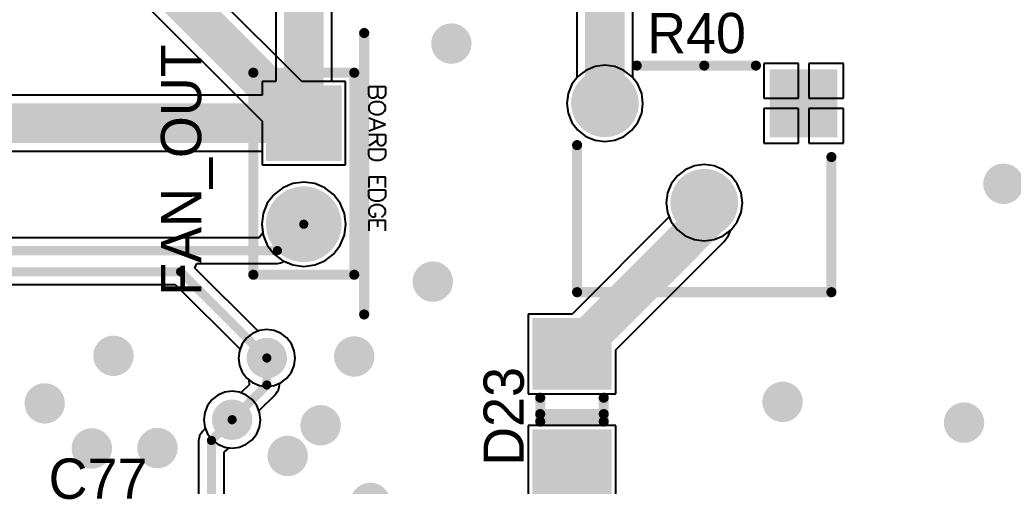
# Model space of a CAD drawing. Header units: millimetres. Extents: x 0 to 7.36, y -3.03 to 0.
# Drawn here: x 4.594 to 5.578, y -1.662 to -1.201 of the extents above; entities that cross this region are included whole.
import ezdxf

# ---------------------------------------------------------------- set-up
doc = ezdxf.new("R2010")
doc.units = ezdxf.units.MM
doc.header["$MEASUREMENT"] = 0
for name, color, linetype in [('BottomLayer', 5, 'Continuous'), ('BottomSolder', 6, 'Continuous'), ('Mechanical1', 6, 'Continuous'), ('MultiLayer', 9, 'Continuous'), ('PadHoleLayer', 156, 'Continuous'), ('TopLayer', 1, 'Continuous'), ('TopOverlay', 2, 'Continuous'), ('TopPaste', 8, 'Continuous'), ('TopSolder', 216, 'Continuous'), ('ViaHoleLayer', 16, 'Continuous')]:
    doc.layers.add(name, color=color, linetype=linetype)

# ---------------------------------------------------------------- blocks, each defined once
blk = doc.blocks.new('306J_49')
at = {"layer": 'BottomLayer', "const_width": 0.02953}
for points in [[(0.00886, 0, 1), (0.03839, 0, 1)], [(-0.08957, -0.09843, 1), (-0.06004, -0.09843, 1)]]:
    blk.add_lwpolyline(points, format="xyb", close=True, dxfattribs=at)
at = {"layer": 'BottomLayer'}
blk.add_solid([(-0.10433, 0.0689), (-0.04528, 0.0689), (-0.10433, 0.12795), (-0.04528, 0.12795)], dxfattribs=at)
at = {"layer": 'BottomSolder', "const_width": 0.03353}
for points in [[(0.00686, 0, 1), (0.04039, 0, 1)], [(-0.09157, -0.09843, 1), (-0.05804, -0.09843, 1)]]:
    blk.add_lwpolyline(points, format="xyb", close=True, dxfattribs=at)
at = {"layer": 'BottomSolder'}
blk.add_solid([(-0.10833, 0.0649), (-0.04128, 0.0649), (-0.10833, 0.13195), (-0.04128, 0.13195)], dxfattribs=at)
at = {"layer": 'MultiLayer', "const_width": 0.02953}
for points in [[(0.00886, 0, 1), (0.03839, 0, 1)], [(-0.08957, -0.09843, 1), (-0.06004, -0.09843, 1)]]:
    blk.add_lwpolyline(points, format="xyb", close=True, dxfattribs=at)
at = {"layer": 'MultiLayer'}
blk.add_solid([(-0.10433, 0.0689), (-0.04528, 0.0689), (-0.10433, 0.12795), (-0.04528, 0.12795)], dxfattribs=at)
at = {"layer": 'PadHoleLayer', "const_width": 0.01772}
for points in [[(-0.08366, 0.09843, 1), (-0.06594, 0.09843, 1)], [(0.01476, 0, 1), (0.03248, 0, 1)], [(-0.08366, -0.09843, 1), (-0.06594, -0.09843, 1)]]:
    blk.add_lwpolyline(points, format="xyb", close=True, dxfattribs=at)
at = {"layer": 'TopLayer', "const_width": 0.02953}
for points in [[(0.00886, 0, 1), (0.03839, 0, 1)], [(-0.08957, -0.09843, 1), (-0.06004, -0.09843, 1)]]:
    blk.add_lwpolyline(points, format="xyb", close=True, dxfattribs=at)
at = {"layer": 'TopLayer'}
blk.add_solid([(-0.10433, 0.0689), (-0.04528, 0.0689), (-0.10433, 0.12795), (-0.04528, 0.12795)], dxfattribs=at)
at = {"layer": 'TopOverlay', "const_width": 0.01}
for points in [[(0.1122, 0.12598), (-0.02165, 0.12598)], [(0.1122, -0.12598), (0.1122, 0.12598)], [(-0.1122, 0), (-0.1122, 0.05118)], [(-0.1122, -0.06692), (-0.1122, 0)], [(0.1122, -0.12598), (-0.03346, -0.12598)]]:
    blk.add_lwpolyline(points, dxfattribs=at)
at = {"layer": 'TopOverlay', "const_width": 0.005}
for points in [[(-0.02415, 0.12598, 1), (-0.01915, 0.12598, 1)], [(0.1097, 0.12598, 1), (0.1147, 0.12598, 1)], [(0.1097, 0.12598, 1), (0.1147, 0.12598, 1)], [(-0.1147, 0.05118, 1), (-0.1097, 0.05118, 1)], [(-0.1147, 0, 1), (-0.1097, 0, 1)], [(-0.1147, 0, 1), (-0.1097, 0, 1)], [(-0.1147, -0.06692, 1), (-0.1097, -0.06692, 1)], [(-0.03596, -0.12598, 1), (-0.03096, -0.12598, 1)], [(0.1097, -0.12598, 1), (0.1147, -0.12598, 1)], [(0.1097, -0.12598, 1), (0.1147, -0.12598, 1)]]:
    blk.add_lwpolyline(points, format="xyb", close=True, dxfattribs=at)
at = {"layer": 'TopSolder', "const_width": 0.03353}
for points in [[(0.00686, 0, 1), (0.04039, 0, 1)], [(-0.09157, -0.09843, 1), (-0.05804, -0.09843, 1)]]:
    blk.add_lwpolyline(points, format="xyb", close=True, dxfattribs=at)
at = {"layer": 'TopSolder'}
blk.add_solid([(-0.10833, 0.0649), (-0.04128, 0.0649), (-0.10833, 0.13195), (-0.04128, 0.13195)], dxfattribs=at)
blk = doc.blocks.new('51022_0200_58')
at = {"layer": 'BottomLayer', "const_width": 0.03346}
blk.add_lwpolyline([(0.03327, -0.025, 1), (0.06673, -0.025, 1)], format="xyb", close=True, dxfattribs=at)
at = {"layer": 'BottomLayer'}
blk.add_solid([(-0.08346, -0.05846), (-0.01654, -0.05846), (-0.08346, 0.00846), (-0.01654, 0.00846)], dxfattribs=at)
at = {"layer": 'BottomSolder', "const_width": 0.03746}
blk.add_lwpolyline([(0.03127, -0.025, 1), (0.06873, -0.025, 1)], format="xyb", close=True, dxfattribs=at)
at = {"layer": 'BottomSolder'}
blk.add_solid([(-0.08746, -0.06246), (-0.01254, -0.06246), (-0.08746, 0.01246), (-0.01254, 0.01246)], dxfattribs=at)
at = {"layer": 'Mechanical1'}
for p, q in [((-0.08591, 0.05582), (-0.08591, 0.03942)), ((-0.08591, 0.05582), (-0.07888, 0.05582)), ((-0.07888, 0.05582), (-0.07654, 0.05504)), ((-0.07654, 0.05504), (-0.07576, 0.05426)), ((-0.07576, 0.04958), (-0.07654, 0.04879)), ((-0.07576, 0.05426), (-0.07498, 0.0527)), ((-0.07498, 0.05114), (-0.07576, 0.04958)), ((-0.07498, 0.0527), (-0.07498, 0.05114)), ((-0.07052, 0.05192), (-0.07131, 0.04958)), ((-0.07131, 0.04958), (-0.07131, 0.04567)), ((-0.06974, 0.05348), (-0.07052, 0.05192)), ((-0.06818, 0.05504), (-0.06974, 0.05348)), ((-0.06662, 0.05582), (-0.06818, 0.05504)), ((-0.0635, 0.05582), (-0.06662, 0.05582)), ((-0.06193, 0.05504), (-0.0635, 0.05582)), ((-0.06037, 0.05348), (-0.06193, 0.05504)), ((-0.05959, 0.05192), (-0.06037, 0.05348)), ((-0.05881, 0.04958), (-0.05959, 0.05192)), ((-0.05881, 0.04567), (-0.05881, 0.04958)), ((-0.04873, 0.05582), (-0.05498, 0.03942)), ((-0.04249, 0.03942), (-0.04873, 0.05582)), ((-0.03866, 0.05582), (-0.03866, 0.03942)), ((-0.03866, 0.05582), (-0.03163, 0.05582)), ((-0.03163, 0.05582), (-0.02929, 0.05504)), ((-0.02929, 0.05504), (-0.02851, 0.05426)), ((-0.02851, 0.04958), (-0.02929, 0.04879)), ((-0.02851, 0.05426), (-0.02772, 0.0527)), ((-0.02772, 0.05114), (-0.02851, 0.04958)), ((-0.02772, 0.0527), (-0.02772, 0.05114)), ((-0.02405, 0.05582), (-0.02405, 0.03942)), ((-0.02405, 0.05582), (-0.01859, 0.05582)), ((-0.01859, 0.05582), (-0.01624, 0.05504)), ((-0.01624, 0.05504), (-0.01468, 0.05348)), ((-0.01468, 0.05348), (-0.0139, 0.05192)), ((-0.0139, 0.05192), (-0.01312, 0.04958)), ((-0.01312, 0.04958), (-0.01312, 0.04567)), ((0.01359, 0.05582), (0.00344, 0.05582)), ((0.00344, 0.05582), (0.00344, 0.03942)), ((0.01633, 0.05582), (0.01633, 0.03942)), ((0.01633, 0.05582), (0.02179, 0.05582)), ((0.02179, 0.05582), (0.02414, 0.05504)), ((0.02414, 0.05504), (0.0257, 0.05348)), ((0.0257, 0.05348), (0.02648, 0.05192)), ((0.02648, 0.05192), (0.02726, 0.04958)), ((0.02726, 0.04958), (0.02726, 0.04567)), ((0.03171, 0.05192), (0.03093, 0.04958)), ((0.03093, 0.04958), (0.03093, 0.04567)), ((0.03249, 0.05348), (0.03171, 0.05192)), ((0.03405, 0.05504), (0.03249, 0.05348)), ((0.03562, 0.05582), (0.03405, 0.05504)), ((0.03874, 0.05582), (0.03562, 0.05582)), ((0.0403, 0.05504), (0.03874, 0.05582)), ((0.04186, 0.05348), (0.0403, 0.05504)), ((0.04265, 0.05192), (0.04186, 0.05348)), ((0.05655, 0.05582), (0.04639, 0.05582)), ((0.04639, 0.05582), (0.04639, 0.03942)), ((-0.08591, 0.04801), (-0.07888, 0.04801)), ((-0.07888, 0.03942), (-0.08591, 0.03942)), ((-0.07654, 0.04879), (-0.07888, 0.04801)), ((-0.07888, 0.04801), (-0.07654, 0.04723)), ((-0.07654, 0.0402), (-0.07888, 0.03942)), ((-0.07654, 0.04723), (-0.07576, 0.04645)), ((-0.07576, 0.04098), (-0.07654, 0.0402)), ((-0.07576, 0.04645), (-0.07498, 0.04489)), ((-0.07498, 0.04255), (-0.07576, 0.04098)), ((-0.07498, 0.04489), (-0.07498, 0.04255)), ((-0.07131, 0.04567), (-0.07052, 0.04333)), ((-0.07052, 0.04333), (-0.06974, 0.04177)), ((-0.06974, 0.04177), (-0.06818, 0.0402)), ((-0.06818, 0.0402), (-0.06662, 0.03942)), ((-0.06662, 0.03942), (-0.0635, 0.03942)), ((-0.0635, 0.03942), (-0.06193, 0.0402)), ((-0.06193, 0.0402), (-0.06037, 0.04177)), ((-0.06037, 0.04177), (-0.05959, 0.04333)), ((-0.05959, 0.04333), (-0.05881, 0.04567)), ((-0.05264, 0.04489), (-0.04483, 0.04489)), ((-0.03163, 0.04801), (-0.03866, 0.04801)), ((-0.03319, 0.04801), (-0.02772, 0.03942)), ((-0.02929, 0.04879), (-0.03163, 0.04801)), ((-0.01859, 0.03942), (-0.02405, 0.03942)), ((-0.01624, 0.0402), (-0.01859, 0.03942)), ((-0.01468, 0.04177), (-0.01624, 0.0402)), ((-0.0139, 0.04333), (-0.01468, 0.04177)), ((-0.01312, 0.04567), (-0.0139, 0.04333)), ((0.00344, 0.04801), (0.00969, 0.04801)), ((0.00344, 0.03942), (0.01359, 0.03942)), ((0.02179, 0.03942), (0.01633, 0.03942)), ((0.02414, 0.0402), (0.02179, 0.03942)), ((0.0257, 0.04177), (0.02414, 0.0402)), ((0.02648, 0.04333), (0.0257, 0.04177)), ((0.02726, 0.04567), (0.02648, 0.04333)), ((0.03093, 0.04567), (0.03171, 0.04333)), ((0.03171, 0.04333), (0.03249, 0.04177)), ((0.03249, 0.04177), (0.03405, 0.0402)), ((0.03405, 0.0402), (0.03562, 0.03942)), ((0.03562, 0.03942), (0.03874, 0.03942)), ((0.03874, 0.04567), (0.04265, 0.04567)), ((0.03874, 0.03942), (0.0403, 0.0402)), ((0.0403, 0.0402), (0.04186, 0.04177)), ((0.04186, 0.04177), (0.04265, 0.04333)), ((0.04265, 0.04333), (0.04265, 0.04567)), ((0.04639, 0.04801), (0.05264, 0.04801)), ((0.04639, 0.03942), (0.05655, 0.03942))]:
    blk.add_line(p, q, dxfattribs=at)
at = {"layer": 'Mechanical1', "const_width": 0.01}
blk.add_lwpolyline([(0.13937, 0.03485), (-0.13937, 0.03485)], dxfattribs=at)
at = {"layer": 'Mechanical1', "const_width": 0.005}
for points in [[(-0.14187, 0.03485, 1), (-0.13687, 0.03485, 1)], [(0.13687, 0.03485, 1), (0.14187, 0.03485, 1)]]:
    blk.add_lwpolyline(points, format="xyb", close=True, dxfattribs=at)
at = {"layer": 'MultiLayer', "const_width": 0.03346}
blk.add_lwpolyline([(0.03327, -0.025, 1), (0.06673, -0.025, 1)], format="xyb", close=True, dxfattribs=at)
at = {"layer": 'MultiLayer'}
blk.add_solid([(-0.08346, -0.05846), (-0.01654, -0.05846), (-0.08346, 0.00846), (-0.01654, 0.00846)], dxfattribs=at)
at = {"layer": 'PadHoleLayer', "const_width": 0.02165}
for points in [[(-0.06083, -0.025, 1), (-0.03917, -0.025, 1)], [(0.03917, -0.025, 1), (0.06083, -0.025, 1)]]:
    blk.add_lwpolyline(points, format="xyb", close=True, dxfattribs=at)
at = {"layer": 'TopLayer', "const_width": 0.03346}
blk.add_lwpolyline([(0.03327, -0.025, 1), (0.06673, -0.025, 1)], format="xyb", close=True, dxfattribs=at)
at = {"layer": 'TopLayer'}
blk.add_solid([(-0.08346, -0.05846), (-0.01654, -0.05846), (-0.08346, 0.00846), (-0.01654, 0.00846)], dxfattribs=at)
at = {"layer": 'TopOverlay', "const_width": 0.01}
for points in [[(0.10001, 0.025), (-0.10001, 0.025)], [(-0.10001, -0.075), (-0.10001, 0.025)], [(0.10001, -0.075), (0.10001, 0.025)], [(0.10001, -0.075), (-0.10001, -0.075)]]:
    blk.add_lwpolyline(points, dxfattribs=at)
at = {"layer": 'TopOverlay', "const_width": 0.005}
for points in [[(-0.10251, 0.025, 1), (-0.09751, 0.025, 1)], [(-0.10251, 0.025, 1), (-0.09751, 0.025, 1)], [(0.09751, 0.025, 1), (0.10251, 0.025, 1)], [(0.09751, 0.025, 1), (0.10251, 0.025, 1)], [(-0.10251, -0.075, 1), (-0.09751, -0.075, 1)], [(-0.10251, -0.075, 1), (-0.09751, -0.075, 1)], [(0.09751, -0.075, 1), (0.10251, -0.075, 1)], [(0.09751, -0.075, 1), (0.10251, -0.075, 1)]]:
    blk.add_lwpolyline(points, format="xyb", close=True, dxfattribs=at)
at = {"layer": 'TopSolder', "const_width": 0.03746}
blk.add_lwpolyline([(0.03127, -0.025, 1), (0.06873, -0.025, 1)], format="xyb", close=True, dxfattribs=at)
at = {"layer": 'TopSolder'}
blk.add_solid([(-0.08746, -0.06246), (-0.01254, -0.06246), (-0.08746, 0.01246), (-0.01254, 0.01246)], dxfattribs=at)
blk = doc.blocks.new('SS14_206')
at = {"layer": 'TopLayer'}
for points in [[(-0.08661, -0.03543), (-0.02362, -0.03543), (-0.08661, 0.03543), (-0.02362, 0.03543)], [(0.02362, -0.03543), (0.08661, -0.03543), (0.02362, 0.03543), (0.08661, 0.03543)]]:
    blk.add_solid(points, dxfattribs=at)
at = {"layer": 'TopOverlay', "const_width": 0.01}
for points in [[(-0.01182, 0.03146), (-0.01182, -0.03146)], [(-0.01178, 0.03146), (0.01178, 0.03146)], [(-0.00437, 0.03146), (-0.00437, -0.03146)], [(-0.01178, -0.03146), (0.01178, -0.03146)]]:
    blk.add_lwpolyline(points, dxfattribs=at)
at = {"layer": 'TopOverlay', "const_width": 0.005}
for points in [[(-0.01431, 0.03146, 1), (-0.00932, 0.03146, 1)], [(-0.01428, 0.03146, 1), (-0.00928, 0.03146, 1)], [(-0.00687, 0.03146, 1), (-0.00187, 0.03146, 1)], [(0.00928, 0.03146, 1), (0.01428, 0.03146, 1)], [(-0.01431, -0.03146, 1), (-0.00932, -0.03146, 1)], [(-0.01428, -0.03146, 1), (-0.00928, -0.03146, 1)], [(-0.00687, -0.03146, 1), (-0.00187, -0.03146, 1)], [(0.00928, -0.03146, 1), (0.01428, -0.03146, 1)]]:
    blk.add_lwpolyline(points, format="xyb", close=True, dxfattribs=at)
at = {"layer": 'TopPaste'}
for points in [[(-0.08661, -0.03543), (-0.02362, -0.03543), (-0.08661, 0.03543), (-0.02362, 0.03543)], [(0.02362, -0.03543), (0.08661, -0.03543), (0.02362, 0.03543), (0.08661, 0.03543)]]:
    blk.add_solid(points, dxfattribs=at)
at = {"layer": 'TopSolder'}
for points in [[(-0.09061, -0.03943), (-0.01962, -0.03943), (-0.09061, 0.03943), (-0.01962, 0.03943)], [(0.01962, -0.03943), (0.09061, -0.03943), (0.01962, 0.03943), (0.09061, 0.03943)]]:
    blk.add_solid(points, dxfattribs=at)

msp = doc.modelspace()

# ---------------------------------------------------------------- linework, layer by layer
at = {"layer": 'BottomLayer'}
for p, q in [((4.84791, -1.14321), (4.84791, -1.26162)), ((4.90351, -1.26162), (4.90351, -1.15472)), ((5.16428, -1.24681), (5.15518, -1.25058)), ((5.17404, -1.24552), (5.16428, -1.24681)), ((5.1838, -1.24681), (5.17404, -1.24552)), ((5.1929, -1.25058), (5.1838, -1.24681)), ((5.36589, -1.24372), (5.33136, -1.24372)), ((5.33136, -1.24372), (5.33136, -1.27825)), ((5.36589, -1.27825), (5.36589, -1.24372)), ((5.41042, -1.24372), (5.37589, -1.24372)), ((5.37589, -1.24372), (5.37589, -1.27825)), ((5.41042, -1.27825), (5.41042, -1.24372)), ((5.14736, -1.25657), (5.14137, -1.26439)), ((5.15518, -1.25058), (5.14736, -1.25657)), ((5.20071, -1.25657), (5.1929, -1.25058)), ((5.20671, -1.26439), (5.20071, -1.25657)), ((4.84791, -1.26162), (4.83437, -1.26162)), ((4.83437, -1.26162), (4.83437, -1.27516)), ((4.91705, -1.26162), (4.90351, -1.26162)), ((4.91705, -1.3443), (4.91705, -1.26162)), ((5.14137, -1.26439), (5.1376, -1.27348)), ((5.21048, -1.27348), (5.20671, -1.26439)), ((4.83437, -1.27516), (3.53758, -1.27516)), ((5.1376, -1.27348), (5.13632, -1.28325)), ((5.21176, -1.28325), (5.21048, -1.27348)), ((5.33136, -1.27825), (5.36589, -1.27825)), ((5.37589, -1.27825), (5.41042, -1.27825)), ((5.13632, -1.28325), (5.1376, -1.29301)), ((5.21048, -1.29301), (5.21176, -1.28325)), ((5.36589, -1.28825), (5.33136, -1.28825)), ((5.33136, -1.28825), (5.33136, -1.32278)), ((5.36589, -1.32278), (5.36589, -1.28825)), ((5.41042, -1.28825), (5.37589, -1.28825)), ((5.37589, -1.28825), (5.37589, -1.32278)), ((5.41042, -1.32278), (5.41042, -1.28825)), ((5.1376, -1.29301), (5.14137, -1.30211)), ((5.20671, -1.30211), (5.21048, -1.29301)), ((5.14137, -1.30211), (5.14736, -1.30992)), ((5.20071, -1.30992), (5.20671, -1.30211)), ((5.14736, -1.30992), (5.15518, -1.31592)), ((5.15518, -1.31592), (5.16428, -1.31969)), ((5.1838, -1.31969), (5.1929, -1.31592)), ((5.1929, -1.31592), (5.20071, -1.30992)), ((5.16428, -1.31969), (5.17404, -1.32097)), ((5.17404, -1.32097), (5.1838, -1.31969)), ((5.33136, -1.32278), (5.36589, -1.32278)), ((5.37589, -1.32278), (5.41042, -1.32278)), ((3.5491, -1.33076), (4.83437, -1.33076)), ((4.83437, -1.33076), (4.83437, -1.3443)), ((4.83437, -1.3443), (4.91705, -1.3443)), ((5.2627, -1.34523), (5.2536, -1.349)), ((5.27246, -1.34395), (5.2627, -1.34523)), ((5.28223, -1.34523), (5.27246, -1.34395)), ((5.29133, -1.349), (5.28223, -1.34523)), ((5.24579, -1.355), (5.23979, -1.36281)), ((5.2536, -1.349), (5.24579, -1.355)), ((5.29914, -1.355), (5.29133, -1.349)), ((5.30513, -1.36281), (5.29914, -1.355)), ((4.85486, -1.36685), (4.84623, -1.37348)), ((4.86492, -1.36269), (4.85486, -1.36685)), ((4.87571, -1.36127), (4.86492, -1.36269)), ((4.8865, -1.36269), (4.87571, -1.36127)), ((4.89656, -1.36685), (4.8865, -1.36269)), ((4.90519, -1.37348), (4.89656, -1.36685)), ((5.23979, -1.36281), (5.23603, -1.37191)), ((5.3089, -1.37191), (5.30513, -1.36281)), ((4.84623, -1.37348), (4.8396, -1.38211)), ((4.91182, -1.38211), (4.90519, -1.37348)), ((5.23603, -1.37191), (5.23474, -1.38167)), ((5.31019, -1.38167), (5.3089, -1.37191)), ((4.8396, -1.38211), (4.83543, -1.39217)), ((4.91598, -1.39217), (4.91182, -1.38211)), ((5.23474, -1.38167), (5.23603, -1.39144)), ((5.3089, -1.39144), (5.31019, -1.38167)), ((4.83543, -1.39217), (4.83401, -1.40296)), ((4.9174, -1.40296), (4.91598, -1.39217)), ((5.23603, -1.39144), (5.23979, -1.40054)), ((5.30513, -1.40054), (5.3089, -1.39144)), ((4.83401, -1.40296), (4.83543, -1.41375)), ((4.91598, -1.41375), (4.9174, -1.40296)), ((5.23979, -1.40054), (5.24579, -1.40835)), ((5.29914, -1.40835), (5.30513, -1.40054)), ((4.83543, -1.41375), (4.8396, -1.42381)), ((4.91182, -1.42381), (4.91598, -1.41375)), ((5.24579, -1.40835), (5.2536, -1.41434)), ((5.2536, -1.41434), (5.2627, -1.41811)), ((5.28223, -1.41811), (5.29133, -1.41434)), ((5.29133, -1.41434), (5.29914, -1.40835)), ((4.8396, -1.42381), (4.84623, -1.43244)), ((4.90519, -1.43244), (4.91182, -1.42381)), ((5.2627, -1.41811), (5.27246, -1.4194)), ((5.27246, -1.4194), (5.28223, -1.41811)), ((4.84623, -1.43244), (4.85486, -1.43907)), ((4.89656, -1.43907), (4.90519, -1.43244)), ((4.85486, -1.43907), (4.86492, -1.44324)), ((4.86492, -1.44324), (4.87571, -1.44466)), ((4.87571, -1.44466), (4.8865, -1.44324)), ((4.8865, -1.44324), (4.89656, -1.43907)), ((4.82505, -1.51109), (4.81923, -1.51555)), ((4.83183, -1.50828), (4.82505, -1.51109)), ((4.83911, -1.50732), (4.83183, -1.50828)), ((4.84638, -1.50828), (4.83911, -1.50732)), ((4.85316, -1.51109), (4.84638, -1.50828)), ((4.85899, -1.51555), (4.85316, -1.51109)), ((4.81476, -1.52138), (4.81195, -1.52816)), ((4.81923, -1.51555), (4.81476, -1.52138)), ((4.86345, -1.52138), (4.85899, -1.51555)), ((4.86626, -1.52816), (4.86345, -1.52138)), ((4.81195, -1.52816), (4.81099, -1.53543)), ((4.86722, -1.53543), (4.86626, -1.52816)), ((4.81099, -1.53543), (4.81195, -1.54271)), ((4.81195, -1.54271), (4.81476, -1.54949)), ((4.86345, -1.54949), (4.86626, -1.54271)), ((4.86626, -1.54271), (4.86722, -1.53543)), ((4.81476, -1.54949), (4.81923, -1.55531)), ((4.85899, -1.55531), (4.86345, -1.54949)), ((4.82154, -1.56183), (4.81342, -1.56995)), ((4.81923, -1.55531), (4.82122, -1.55684)), ((4.82122, -1.55684), (4.82154, -1.56183)), ((4.85079, -1.56699), (4.8513, -1.5644)), ((4.8513, -1.5644), (4.85175, -1.56215)), ((4.85175, -1.56037), (4.85316, -1.55978)), ((4.85175, -1.56215), (4.85175, -1.56037)), ((4.85175, -1.56215), (4.85175, -1.56215)), ((4.85175, -1.56215), (4.85175, -1.56215)), ((4.85316, -1.55978), (4.85899, -1.55531)), ((4.79067, -1.57218), (4.78485, -1.57664)), ((4.79745, -1.56937), (4.79067, -1.57218)), ((4.80473, -1.56841), (4.79745, -1.56937)), ((4.81201, -1.56937), (4.80473, -1.56841)), ((4.81342, -1.56995), (4.81201, -1.56937)), ((4.8313, -1.58784), (4.84805, -1.57109)), ((4.84805, -1.57109), (4.84941, -1.56905)), ((4.84805, -1.57109), (4.84805, -1.57109)), ((4.84805, -1.57109), (4.84805, -1.57109)), ((4.84941, -1.56905), (4.85079, -1.56699)), ((4.85079, -1.56699), (4.85079, -1.56699)), ((4.85079, -1.56699), (4.85079, -1.56699)), ((4.78038, -1.58247), (4.77757, -1.58925)), ((4.78485, -1.57664), (4.78038, -1.58247)), ((4.77757, -1.58925), (4.77661, -1.59652)), ((4.83188, -1.58925), (4.8313, -1.58784)), ((4.83284, -1.59652), (4.83188, -1.58925)), ((4.77661, -1.59652), (4.77757, -1.6038)), ((4.77757, -1.6038), (4.78038, -1.61058)), ((4.82908, -1.61058), (4.83188, -1.6038)), ((4.83188, -1.6038), (4.83284, -1.59652)), ((4.78038, -1.61058), (4.78485, -1.6164)), ((4.82461, -1.6164), (4.82908, -1.61058)), ((4.78485, -1.6164), (4.79067, -1.62087)), ((4.79067, -1.62087), (4.79745, -1.62368)), ((4.81201, -1.62368), (4.81879, -1.62087)), ((4.81879, -1.62087), (4.82461, -1.6164)), ((4.79745, -1.62368), (4.80473, -1.62464)), ((4.80473, -1.62464), (4.81201, -1.62368))]:
    msp.add_line(p, q, dxfattribs=at)
for points, const_width in [([(4.87571, -1.30296), (4.87571, -1.14321)], 0.03937), ([(3.53758, -1.30296), (4.87571, -1.30296)], 0.03937), ([(4.83911, -1.56215), (4.83911, -1.53543)], 0.00906), ([(4.80473, -1.59652), (4.83911, -1.56215)], 0.00906)]:
    msp.add_lwpolyline(points, dxfattribs=dict(at, const_width=const_width))
for points, const_width in [([(5.01191, -1.2241, 1), (5.03191, -1.2241, 1)], 0.02), ([(4.86587, -1.30296, 1), (4.88555, -1.30296, 1)], 0.01969), ([(4.86587, -1.30296, 1), (4.88555, -1.30296, 1)], 0.01969), ([(5.55881, -1.36287, 1), (5.57881, -1.36287, 1)], 0.02), ([(4.99355, -1.45978, 1), (5.01355, -1.45978, 1)], 0.02), ([(4.67716, -1.53322, 1), (4.69716, -1.53322, 1)], 0.02), ([(4.91572, -1.53393, 1), (4.93572, -1.53393, 1)], 0.02), ([(4.82911, -1.53543, 1), (4.84911, -1.53543, 1)], 0.02), ([(4.83684, -1.53543, 1), (4.84137, -1.53543, 1)], 0.00453), ([(4.60903, -1.58036, 1), (4.62903, -1.58036, 1)], 0.02), ([(4.83684, -1.56215, 1), (4.84137, -1.56215, 1)], 0.00453), ([(4.83684, -1.56215, 1), (4.84137, -1.56215, 1)], 0.00453), ([(5.34004, -1.57887, 1), (5.36004, -1.57887, 1)], 0.02), ([(4.79473, -1.59652, 1), (4.81473, -1.59652, 1)], 0.02), ([(4.88236, -1.60206, 1), (4.90236, -1.60206, 1)], 0.02), ([(5.51979, -1.59943, 1), (5.53979, -1.59943, 1)], 0.02), ([(4.80246, -1.59652, 1), (4.80699, -1.59652, 1)], 0.00453), ([(4.65571, -1.62494, 1), (4.67571, -1.62494, 1)], 0.02), ([(4.7208, -1.62456, 1), (4.7408, -1.62456, 1)], 0.02), ([(4.84976, -1.63242, 1), (4.86976, -1.63242, 1)], 0.02), ([(4.93167, -1.67891, 1), (4.95167, -1.67891, 1)], 0.02)]:
    msp.add_lwpolyline(points, format="xyb", close=True, dxfattribs=dict(at, const_width=const_width))
at = {"layer": 'MultiLayer', "const_width": 0.02}
for points in [[(5.01191, -1.2241, 1), (5.03191, -1.2241, 1)], [(5.55881, -1.36287, 1), (5.57881, -1.36287, 1)], [(4.99355, -1.45978, 1), (5.01355, -1.45978, 1)], [(4.67716, -1.53322, 1), (4.69716, -1.53322, 1)], [(4.91572, -1.53393, 1), (4.93572, -1.53393, 1)], [(4.82911, -1.53543, 1), (4.84911, -1.53543, 1)], [(4.60903, -1.58036, 1), (4.62903, -1.58036, 1)], [(5.34004, -1.57887, 1), (5.36004, -1.57887, 1)], [(4.79473, -1.59652, 1), (4.81473, -1.59652, 1)], [(4.88236, -1.60206, 1), (4.90236, -1.60206, 1)], [(5.51979, -1.59943, 1), (5.53979, -1.59943, 1)], [(4.65571, -1.62494, 1), (4.67571, -1.62494, 1)], [(4.7208, -1.62456, 1), (4.7408, -1.62456, 1)], [(4.84976, -1.63242, 1), (4.86976, -1.63242, 1)], [(4.93167, -1.67891, 1), (4.95167, -1.67891, 1)]]:
    msp.add_lwpolyline(points, format="xyb", close=True, dxfattribs=at)
at = {"layer": 'TopLayer'}
for p, q in [((4.87368, -1.26162), (4.7157, -1.10364)), ((4.68453, -1.15109), (4.83437, -1.30093)), ((5.14624, -1.1663), (5.14624, -1.25804)), ((5.20184, -1.25804), (5.20184, -1.1663)), ((5.36589, -1.24372), (5.33136, -1.24372)), ((5.33136, -1.24372), (5.33136, -1.27825)), ((5.36589, -1.27825), (5.36589, -1.24372)), ((5.41042, -1.24372), (5.37589, -1.24372)), ((5.37589, -1.24372), (5.37589, -1.27825)), ((5.41042, -1.27825), (5.41042, -1.24372)), ((5.14624, -1.25804), (5.14137, -1.26439)), ((5.20671, -1.26439), (5.20184, -1.25804)), ((4.91705, -1.26162), (4.87368, -1.26162)), ((4.91705, -1.3443), (4.91705, -1.26162)), ((5.14137, -1.26439), (5.1376, -1.27348)), ((5.21048, -1.27348), (5.20671, -1.26439)), ((5.1376, -1.27348), (5.13632, -1.28325)), ((5.21176, -1.28325), (5.21048, -1.27348)), ((5.33136, -1.27825), (5.36589, -1.27825)), ((5.37589, -1.27825), (5.41042, -1.27825)), ((5.13632, -1.28325), (5.1376, -1.29301)), ((5.21048, -1.29301), (5.21176, -1.28325)), ((5.36589, -1.28825), (5.33136, -1.28825)), ((5.33136, -1.28825), (5.33136, -1.32278)), ((5.36589, -1.32278), (5.36589, -1.28825)), ((5.41042, -1.28825), (5.37589, -1.28825)), ((5.37589, -1.28825), (5.37589, -1.32278)), ((5.41042, -1.32278), (5.41042, -1.28825)), ((5.1376, -1.29301), (5.14137, -1.30211)), ((5.20671, -1.30211), (5.21048, -1.29301)), ((4.83437, -1.30093), (4.83437, -1.3443)), ((5.14137, -1.30211), (5.14736, -1.30992)), ((5.20071, -1.30992), (5.20671, -1.30211)), ((5.14736, -1.30992), (5.15518, -1.31592)), ((5.15518, -1.31592), (5.16428, -1.31969)), ((5.1838, -1.31969), (5.1929, -1.31592)), ((5.1929, -1.31592), (5.20071, -1.30992)), ((5.16428, -1.31969), (5.17404, -1.32097)), ((5.17404, -1.32097), (5.1838, -1.31969)), ((5.33136, -1.32278), (5.36589, -1.32278)), ((5.37589, -1.32278), (5.41042, -1.32278)), ((4.83437, -1.3443), (4.91705, -1.3443)), ((5.2627, -1.34523), (5.2536, -1.349)), ((5.27246, -1.34395), (5.2627, -1.34523)), ((5.28223, -1.34523), (5.27246, -1.34395)), ((5.29133, -1.349), (5.28223, -1.34523)), ((5.24579, -1.355), (5.23979, -1.36281)), ((5.2536, -1.349), (5.24579, -1.355)), ((5.29914, -1.355), (5.29133, -1.349)), ((5.30513, -1.36281), (5.29914, -1.355)), ((4.85486, -1.36685), (4.84623, -1.37348)), ((4.86492, -1.36269), (4.85486, -1.36685)), ((4.87571, -1.36127), (4.86492, -1.36269)), ((4.8865, -1.36269), (4.87571, -1.36127)), ((4.89656, -1.36685), (4.8865, -1.36269)), ((4.90519, -1.37348), (4.89656, -1.36685)), ((5.23979, -1.36281), (5.23603, -1.37191)), ((5.3089, -1.37191), (5.30513, -1.36281)), ((4.84623, -1.37348), (4.8396, -1.38211)), ((4.91182, -1.38211), (4.90519, -1.37348)), ((5.23603, -1.37191), (5.23474, -1.38167)), ((5.31019, -1.38167), (5.3089, -1.37191)), ((4.8396, -1.38211), (4.83543, -1.39217)), ((4.91598, -1.39217), (4.91182, -1.38211)), ((5.23474, -1.38167), (5.23603, -1.39144)), ((5.3089, -1.39144), (5.31019, -1.38167)), ((4.83543, -1.39217), (4.83401, -1.40296)), ((4.9174, -1.40296), (4.91598, -1.39217)), ((5.2378, -1.39572), (5.14146, -1.49206)), ((5.23603, -1.39144), (5.2378, -1.39572)), ((5.30513, -1.40054), (5.3089, -1.39144)), ((4.83401, -1.40296), (4.83513, -1.41143)), ((4.91598, -1.41375), (4.9174, -1.40296)), ((5.29914, -1.40835), (5.30513, -1.40054)), ((4.83165, -1.41643), (3.93072, -1.41643)), ((4.83513, -1.41143), (4.83165, -1.41643)), ((4.91182, -1.42381), (4.91598, -1.41375)), ((5.29212, -1.42002), (5.29654, -1.41426)), ((5.29654, -1.41426), (5.29892, -1.40852)), ((5.29892, -1.40852), (5.29914, -1.40835)), ((4.90519, -1.43244), (4.91182, -1.42381)), ((5.1847, -1.52743), (5.29212, -1.42002)), ((4.89656, -1.43907), (4.90519, -1.43244)), ((4.7679, -1.44634), (4.76981, -1.44172)), ((4.83042, -1.50886), (4.7679, -1.44634)), ((4.76981, -1.44172), (4.84959, -1.44172)), ((4.84959, -1.44172), (4.85443, -1.44076)), ((4.85443, -1.44076), (4.85616, -1.43961)), ((4.85616, -1.43961), (4.86492, -1.44324)), ((4.86492, -1.44324), (4.87571, -1.44466)), ((4.87571, -1.44466), (4.8865, -1.44324)), ((4.8865, -1.44324), (4.89656, -1.43907)), ((4.45099, -1.46265), (4.74844, -1.46265)), ((4.74844, -1.46265), (4.81253, -1.52674)), ((5.14146, -1.49206), (5.09809, -1.49206)), ((5.09809, -1.49206), (5.09809, -1.5708)), ((4.83183, -1.50828), (4.83042, -1.50886)), ((4.83911, -1.50732), (4.83183, -1.50828)), ((4.84638, -1.50828), (4.83911, -1.50732)), ((4.85316, -1.51109), (4.84638, -1.50828)), ((4.85899, -1.51555), (4.85316, -1.51109)), ((4.86345, -1.52138), (4.85899, -1.51555)), ((4.86626, -1.52816), (4.86345, -1.52138)), ((4.81195, -1.52816), (4.81099, -1.53543)), ((4.81253, -1.52674), (4.81195, -1.52816)), ((4.86722, -1.53543), (4.86626, -1.52816)), ((5.1847, -1.5708), (5.1847, -1.52743)), ((4.81099, -1.53543), (4.81195, -1.54271)), ((4.81195, -1.54271), (4.81476, -1.54949)), ((4.86345, -1.54949), (4.86626, -1.54271)), ((4.86626, -1.54271), (4.86722, -1.53543)), ((4.81476, -1.54949), (4.81923, -1.55531)), ((4.85899, -1.55531), (4.86345, -1.54949)), ((4.81923, -1.55531), (4.82505, -1.55978)), ((4.82505, -1.55978), (4.83183, -1.56259)), ((4.83183, -1.56259), (4.83911, -1.56355)), ((4.83911, -1.56355), (4.84638, -1.56259)), ((4.84638, -1.56259), (4.85316, -1.55978)), ((4.85316, -1.55978), (4.85899, -1.55531)), ((4.79067, -1.57218), (4.78485, -1.57664)), ((4.79745, -1.56937), (4.79067, -1.57218)), ((4.80473, -1.56841), (4.79745, -1.56937)), ((4.81201, -1.56937), (4.80473, -1.56841)), ((4.81879, -1.57218), (4.81201, -1.56937)), ((4.82461, -1.57664), (4.81879, -1.57218)), ((5.09809, -1.5708), (5.1847, -1.5708)), ((4.78038, -1.58247), (4.77757, -1.58925)), ((4.78485, -1.57664), (4.78038, -1.58247)), ((4.82908, -1.58247), (4.82461, -1.57664)), ((4.83188, -1.58925), (4.82908, -1.58247)), ((4.77757, -1.58925), (4.77661, -1.59652)), ((4.83284, -1.59652), (4.83188, -1.58925)), ((4.77661, -1.59652), (4.77757, -1.6038)), ((4.77757, -1.6038), (4.77816, -1.60522)), ((4.82908, -1.61058), (4.83188, -1.6038)), ((4.83188, -1.6038), (4.83284, -1.59652)), ((5.1847, -1.6023), (5.09809, -1.6023)), ((5.09809, -1.6023), (5.09809, -1.67547)), ((5.1847, -1.68104), (5.1847, -1.6023)), ((4.77253, -1.61221), (4.77209, -1.61442)), ((4.77391, -1.61014), (4.77253, -1.6122)), ((4.77253, -1.6122), (4.77253, -1.61221)), ((4.77253, -1.61221), (4.77253, -1.61221)), ((4.77527, -1.6081), (4.77391, -1.61014)), ((4.77816, -1.60522), (4.77527, -1.6081)), ((4.82461, -1.6164), (4.82908, -1.61058)), ((4.77209, -1.61442), (4.77157, -1.61704)), ((4.77157, -1.61704), (4.77157, -1.67922)), ((4.81201, -1.62368), (4.81879, -1.62087)), ((4.81879, -1.62087), (4.82461, -1.6164)), ((4.79686, -1.62865), (4.80186, -1.62426)), ((4.79686, -1.67922), (4.79686, -1.62865)), ((4.80186, -1.62426), (4.80473, -1.62464)), ((4.80473, -1.62464), (4.81201, -1.62368))]:
    msp.add_line(p, q, dxfattribs=at)
for points, const_width in [([(4.69604, -1.1233), (4.87571, -1.30296)], 0.03937), ([(5.17404, -1.28325), (5.17404, -1.1289)], 0.03937), ([(5.27246, -1.40036), (5.27246, -1.38167)], 0.03937), ([(5.1414, -1.53143), (5.27246, -1.40036)], 0.03937), ([(4.84959, -1.42908), (4.87571, -1.40296)], 0.00906), ([(3.89854, -1.42908), (4.84959, -1.42908)], 0.00906), ([(3.83919, -1.45), (4.75368, -1.45)], 0.00906), ([(4.75368, -1.45), (4.83911, -1.53543)], 0.00906), ([(4.78421, -1.61704), (4.80473, -1.59652)], 0.00906), ([(4.78421, -1.71662), (4.78421, -1.61704)], 0.00906), ([(5.14125, -1.64181), (5.1414, -1.64167)], 0.03937), ([(5.14125, -1.71345), (5.14125, -1.64181)], 0.03937)]:
    msp.add_lwpolyline(points, dxfattribs=dict(at, const_width=const_width))
for points, const_width in [([(5.01191, -1.2241, 1), (5.03191, -1.2241, 1)], 0.02), ([(5.1642, -1.28325, 1), (5.18388, -1.28325, 1)], 0.01969), ([(4.86587, -1.30296, 1), (4.88555, -1.30296, 1)], 0.01969), ([(5.55881, -1.36287, 1), (5.57881, -1.36287, 1)], 0.02), ([(5.26262, -1.38167, 1), (5.28231, -1.38167, 1)], 0.01969), ([(5.26262, -1.40036, 1), (5.28231, -1.40036, 1)], 0.01969), ([(5.26262, -1.40036, 1), (5.28231, -1.40036, 1)], 0.01969), ([(4.87344, -1.40296, 1), (4.87797, -1.40296, 1)], 0.00453), ([(4.84733, -1.42908, 1), (4.85185, -1.42908, 1)], 0.00453), ([(4.84733, -1.42908, 1), (4.85185, -1.42908, 1)], 0.00453), ([(4.75141, -1.45, 1), (4.75594, -1.45, 1)], 0.00453), ([(4.75141, -1.45, 1), (4.75594, -1.45, 1)], 0.00453), ([(4.99355, -1.45978, 1), (5.01355, -1.45978, 1)], 0.02), ([(4.67716, -1.53322, 1), (4.69716, -1.53322, 1)], 0.02), ([(4.91572, -1.53393, 1), (4.93572, -1.53393, 1)], 0.02), ([(5.13156, -1.53143, 1), (5.15124, -1.53143, 1)], 0.01969), ([(4.82911, -1.53543, 1), (4.84911, -1.53543, 1)], 0.02), ([(4.83684, -1.53543, 1), (4.84137, -1.53543, 1)], 0.00453), ([(4.60903, -1.58036, 1), (4.62903, -1.58036, 1)], 0.02), ([(5.34004, -1.57887, 1), (5.36004, -1.57887, 1)], 0.02), ([(4.79473, -1.59652, 1), (4.81473, -1.59652, 1)], 0.02), ([(4.88236, -1.60206, 1), (4.90236, -1.60206, 1)], 0.02), ([(5.51979, -1.59943, 1), (5.53979, -1.59943, 1)], 0.02), ([(4.80246, -1.59652, 1), (4.80699, -1.59652, 1)], 0.00453), ([(4.65571, -1.62494, 1), (4.67571, -1.62494, 1)], 0.02), ([(4.7208, -1.62456, 1), (4.7408, -1.62456, 1)], 0.02), ([(4.78195, -1.61704, 1), (4.78648, -1.61704, 1)], 0.00453), ([(4.78195, -1.61704, 1), (4.78648, -1.61704, 1)], 0.00453), ([(4.84976, -1.63242, 1), (4.86976, -1.63242, 1)], 0.02), ([(5.13141, -1.64181, 1), (5.15109, -1.64181, 1)], 0.01969), ([(5.13141, -1.64181, 1), (5.15109, -1.64181, 1)], 0.01969), ([(5.13156, -1.64167, 1), (5.15124, -1.64167, 1)], 0.01969), ([(4.93167, -1.67891, 1), (4.95167, -1.67891, 1)], 0.02)]:
    msp.add_lwpolyline(points, format="xyb", close=True, dxfattribs=dict(at, const_width=const_width))
at = {"layer": 'ViaHoleLayer', "const_width": 0.00956}
for points in [[(5.01713, -1.2241, 1), (5.02669, -1.2241, 1)], [(5.56403, -1.36287, 1), (5.57359, -1.36287, 1)], [(4.99877, -1.45978, 1), (5.00833, -1.45978, 1)], [(4.68238, -1.53322, 1), (4.69194, -1.53322, 1)], [(4.92094, -1.53393, 1), (4.9305, -1.53393, 1)], [(4.83433, -1.53543, 1), (4.84389, -1.53543, 1)], [(4.61425, -1.58036, 1), (4.62381, -1.58036, 1)], [(5.34526, -1.57887, 1), (5.35482, -1.57887, 1)], [(4.79995, -1.59652, 1), (4.80951, -1.59652, 1)], [(4.88758, -1.60206, 1), (4.89714, -1.60206, 1)], [(5.52501, -1.59943, 1), (5.53457, -1.59943, 1)], [(4.66093, -1.62494, 1), (4.67049, -1.62494, 1)], [(4.72602, -1.62456, 1), (4.73558, -1.62456, 1)], [(4.85498, -1.63242, 1), (4.86454, -1.63242, 1)]]:
    msp.add_lwpolyline(points, format="xyb", close=True, dxfattribs=at)

# ---------------------------------------------------------------- block references
for name, p, rotation in [('51022_0200_58', (4.90071, -1.35296), 270), ('306J_49', (5.27246, -1.35805), 270), ('SS14_206', (5.1414, -1.58655), 90)]:
    msp.add_blockref(name, p, dxfattribs=dict(rotation=rotation))

# ---------------------------------------------------------------- texts
at = {"layer": 'TopOverlay'}
for s, p in [('R40', (5.21588, -1.23358)), ('C77', (4.62292, -1.67483))]:
    msp.add_text(s, height=0.039894, dxfattribs=at).set_placement(p)
for s, p in [('FAN_OUT', (4.7741, -1.47383)), ('D23', (5.0937, -1.64218))]:
    msp.add_text(s, height=0.039894, rotation=90, dxfattribs=at).set_placement(p)

doc.saveas('drawing.dxf')
